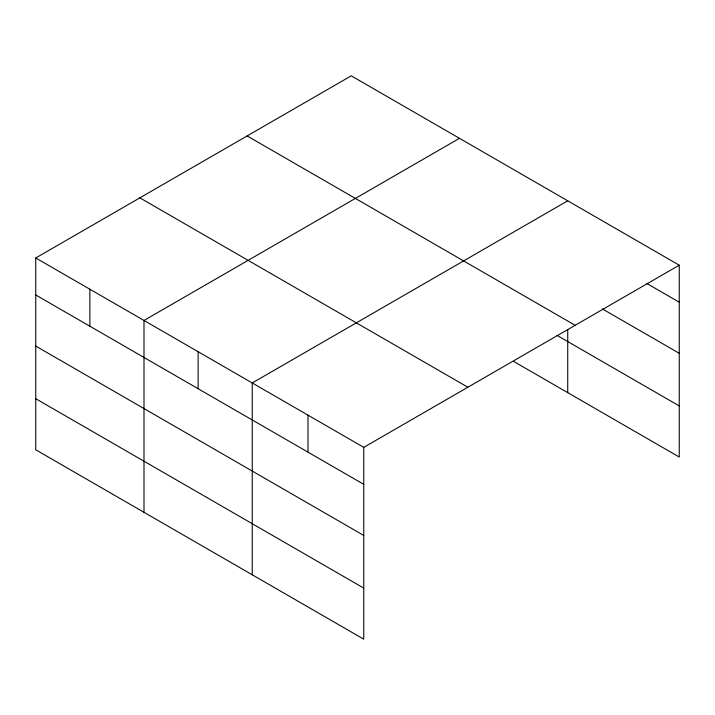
<?xml version="1.0" encoding="UTF-8"?>
<svg xmlns="http://www.w3.org/2000/svg" width="715" height="715" viewBox="0 0 715 715"><rect width="100%" height="100%" fill="white"/><g stroke="black" fill="none" stroke-linecap="round" stroke-linejoin="round"><path stroke-width="1.07" d="M35.75 257.972L363.756 447.349L363.756 639.174L35.75 449.806L35.75 257.972L351.244 75.826L679.25 265.194L679.25 457.028L513.602 361.397M459.486 138.317L143.992 320.463L143.992 512.298M567.728 200.808L252.234 382.954L252.234 574.788M363.756 447.349L679.25 265.194M646.566 283.328L679.25 302.204M602.334 308.889L679.25 353.29M247.131 135.93L575.137 325.307M557.092 335.406L679.25 405.932M139.863 197.858L467.869 387.235M35.75 294.973L363.756 484.35M35.75 346.069L363.756 535.446M35.75 398.711L363.756 588.087M567.728 329.481L567.728 392.642M307.995 415.147L307.995 452.157M198.118 351.709L198.118 388.719M89.876 289.218L89.876 326.219"/></g></svg>
